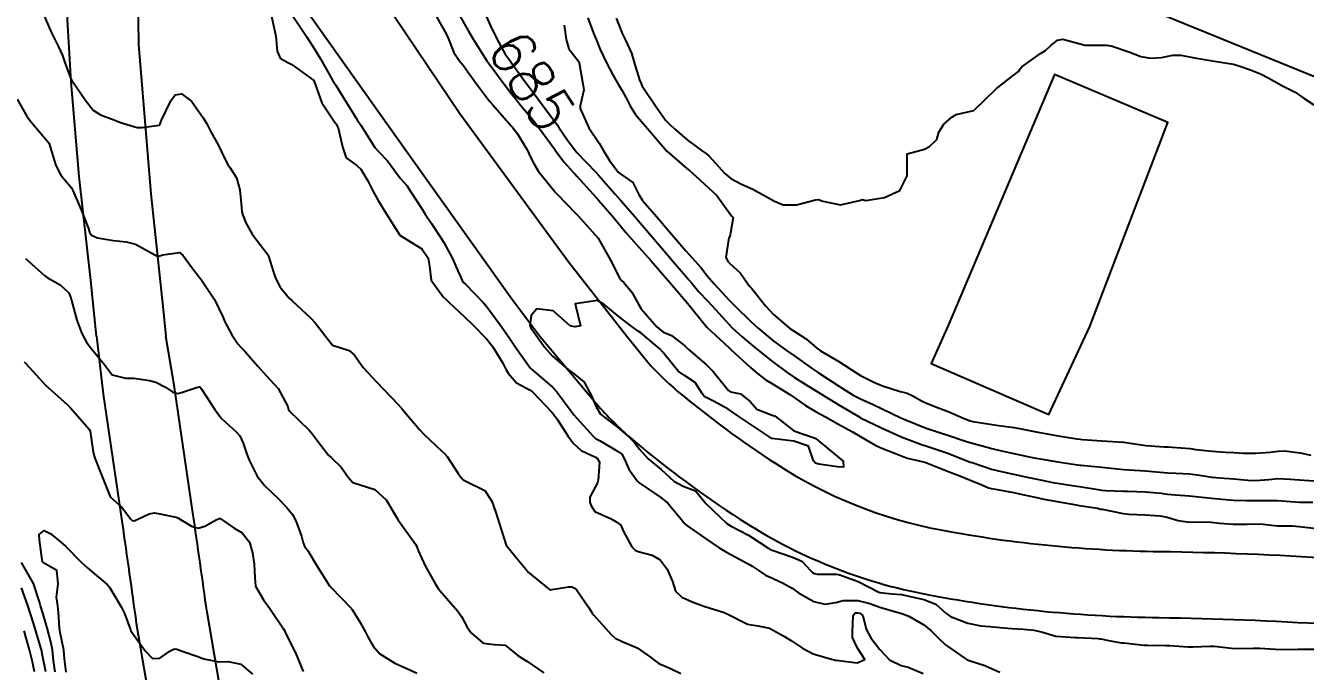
# Model space of a CAD drawing. Header units: metres. Extents: x 298520 to 308411, y 7433745 to 7450750.
# Drawn here: x 300842.3 to 300958.6, y 7447719.5 to 7447778.2 of the extents above; entities that cross this region are included whole.
import ezdxf
from ezdxf.enums import TextEntityAlignment as Align

# ---------------------------------------------------------------- set-up
doc = ezdxf.new("R2010")
doc.units = ezdxf.units.M
doc.header["$LTSCALE"] = 10
doc.linetypes.add('CONTINUO', pattern=[0])
for name, color, linetype in [('Cotas', 45, 'Continuous'), ('Curvas de Nivel 1m', 11, 'Continuous'), ('Curvas de Nivel 5m', 15, 'Continuous'), ('Edificações', 30, 'Continuous'), ('TEXTO', 45, 'Continuous'), ('Vias Primárias', 230, 'Continuous')]:
    doc.layers.add(name, color=color, linetype=linetype)
doc.styles.add('Style-STANDARD', font='STANDARD.shx')

msp = doc.modelspace()

# ---------------------------------------------------------------- linework, layer by layer
at = {"layer": 'Curvas de Nivel 1m', "flags": 128}
for points, elevation in [([(300864.64, 7447779.17), (300865.08, 7447777.22), (300865.19, 7447775.87), (300865.48, 7447775.22), (300866.17, 7447774.84), (300866.53, 7447774.65), (300868.51, 7447773.18), (300869.25, 7447771.17), (300870.46, 7447769.35), (300870.54, 7447769.24), (300870.59, 7447769.16), (300870.72, 7447768.9), (300871.14, 7447767.15), (300871.45, 7447766.17), (300872.42, 7447765.48), (300872.8, 7447765.13), (300873.44, 7447764.08), (300873.92, 7447763.11), (300874.38, 7447762.28), (300875.09, 7447761.1), (300876.34, 7447759.15), (300876.37, 7447759.12), (300876.42, 7447759.09), (300878.33, 7447757.89), (300878.9, 7447757.05), (300879.03, 7447756.33), (300879.17, 7447755.05), (300880.28, 7447753.54), (300880.54, 7447753.3), (300880.83, 7447753.03), (300882.25, 7447751.69), (300882.96, 7447751), (300884.23, 7447749.7), (300884.78, 7447748.98), (300885.68, 7447747.5), (300885.97, 7447746.97), (300886.19, 7447746.59), (300886.95, 7447745.73), (300888.17, 7447745.05), (300888.35, 7447744.94), (300890.15, 7447743.05), (300890.27, 7447742.92), (300890.63, 7447742.43), (300891.59, 7447740.91), (300892.12, 7447740.22), (300892.81, 7447739.59), (300894.1, 7447738.96), (300894.25, 7447738.87), (300894.46, 7447738.51), (300894.34, 7447736.87), (300894.3, 7447736.65), (300894.07, 7447736.23), (300893.61, 7447735.33), (300893.61, 7447734.88), (300893.71, 7447734.54), (300894.04, 7447734.03), (300895.53, 7447733.36), (300896.04, 7447733.07), (300896.17, 7447732.98), (300896.38, 7447732.84), (300896.65, 7447732.21), (300897.4, 7447730.83), (300897.7, 7447730.53), (300898, 7447730.39), (300899.27, 7447730.08), (300899.99, 7447729.63), (300900.62, 7447728.79), (300901.1, 7447727.66), (300901.37, 7447726.79), (300901.95, 7447726.25), (300902.88, 7447725.83), (300903.94, 7447725.44), (300905.81, 7447724.86), (300905.93, 7447724.81), (300906.07, 7447724.73), (300907.92, 7447723.8), (300908.87, 7447723.64), (300909.92, 7447723.44), (300911.29, 7447722.67), (300911.91, 7447722.28), (300912.92, 7447721.62), (300913.89, 7447721.11), (300915.54, 7447720.61), (300915.82, 7447720.55), (300915.88, 7447720.54), (300915.97, 7447720.52), (300917.88, 7447720.29), (300918.58, 7447720.58), (300917.9, 7447721.62), (300917.47, 7447722.59), (300917.45, 7447723.06), (300917.52, 7447724.59), (300917.71, 7447724.82), (300917.94, 7447724.84), (300918.13, 7447724.79), (300918.4, 7447724.58), (300918.7, 7447723.35), (300919.11, 7447722.57), (300919.9, 7447721.52), (300920.82, 7447720.55), (300921.88, 7447720.04), (300922.53, 7447719.88), (300923.87, 7447719.33)], 689), ([(300866.58, 7447779.09), (300867.86, 7447777.19), (300868.54, 7447776.1), (300869.12, 7447775.17), (300869.92, 7447773.77), (300870.26, 7447773.16), (300870.51, 7447772.76), (300871.52, 7447771.14), (300871.89, 7447770.55), (300872.47, 7447769.63), (300872.78, 7447769.13), (300873.36, 7447768.21), (300874.08, 7447767.11), (300874.43, 7447766.7), (300875.21, 7447765.89), (300875.78, 7447765.1), (300876.4, 7447764.29), (300876.96, 7447763.64), (300877.35, 7447763.08), (300878.37, 7447761.49), (300878.65, 7447761.06), (300879.21, 7447760.2), (300879.97, 7447759.04), (300880.33, 7447758.47), (300881.11, 7447757.03), (300881.47, 7447756.18), (300882, 7447755.01), (300882.13, 7447754.85), (300882.29, 7447754.69), (300883.94, 7447752.99), (300884.27, 7447752.61), (300885.46, 7447750.98), (300886.23, 7447749.88), (300886.59, 7447749.33), (300886.83, 7447748.96), (300888.19, 7447747.08), (300888.32, 7447746.94), (300890.18, 7447745.37), (300890.6, 7447744.92), (300891.89, 7447743.16), (300892.08, 7447742.9), (300892.15, 7447742.82), (300893.89, 7447740.87), (300894.01, 7447740.76), (300894.12, 7447740.68), (300894.54, 7447740.45), (300896.11, 7447739.52), (300896.49, 7447739.23), (300896.71, 7447738.84), (300897.14, 7447737.89), (300897.89, 7447736.82), (300898.08, 7447736.63), (300898.62, 7447736.26), (300900.06, 7447735.32), (300900.67, 7447734.79), (300902.04, 7447733.14), (300902.21, 7447732.95), (300902.42, 7447732.77), (300904.02, 7447731.63), (300905.35, 7447730.74), (300906, 7447730.35), (300906.79, 7447729.92), (300907.99, 7447729.28), (300908.35, 7447729.07), (300908.9, 7447728.7), (300909.55, 7447728.26), (300909.98, 7447728.07), (300911.09, 7447727.55), (300911.97, 7447727.06), (300912.21, 7447726.9), (300912.55, 7447726.65), (300913.95, 7447725.85), (300914.96, 7447725.61), (300915.95, 7447725.76), (300916.61, 7447725.94), (300917.95, 7447725.94), (300919.03, 7447725.66), (300919.94, 7447725.34), (300921.62, 7447724.86), (300921.94, 7447724.78), (300922.59, 7447724.53), (300923.93, 7447723.74), (300924.6, 7447723.19), (300925.3, 7447722.5), (300925.9, 7447721.93), (300927.69, 7447720.67), (300927.88, 7447720.56), (300928.16, 7447720.47), (300929.47, 7447720.04), (300929.88, 7447719.87), (300930.85, 7447719.45)], 688), ([(300879.65, 7447779.05), (300880.56, 7447777.42), (300880.72, 7447777.04), (300881.25, 7447775.73), (300881.72, 7447775.02), (300882.08, 7447774.57), (300882.52, 7447773.98), (300883.21, 7447773), (300884.49, 7447771.32), (300884.77, 7447770.99), (300886.46, 7447769.06), (300886.5, 7447769.01), (300886.54, 7447768.97), (300886.96, 7447768.45), (300887.87, 7447766.95), (300888.06, 7447766.57), (300888.42, 7447765.8), (300888.94, 7447764.93), (300890.39, 7447763.13), (300890.49, 7447763.01), (300890.57, 7447762.92), (300892.37, 7447761.08), (300892.54, 7447760.89), (300894.34, 7447758.87), (300895.48, 7447756.86), (300896.3, 7447755.25), (300896.48, 7447755.03), (300896.7, 7447754.84), (300897.41, 7447753.96), (300898.04, 7447752.82), (300898.27, 7447752.45), (300899.68, 7447750.81), (300900.24, 7447750.37), (300901.02, 7447750.01), (300902.23, 7447749.08), (300902.37, 7447748.93), (300902.53, 7447748.78), (300904.2, 7447747.35), (300904.8, 7447746.74), (300906.18, 7447745.02), (300906.37, 7447744.92), (300907.27, 7447744.72), (300908.17, 7447744.04), (300908.78, 7447743.32), (300910.15, 7447742.8), (300910.44, 7447742.68), (300912.13, 7447741.37), (300914.06, 7447740.69), (300914.12, 7447740.66), (300914.17, 7447740.63), (300916.11, 7447739.02), (300916.61, 7447738.6), (300916.65, 7447738.05), (300916.1, 7447738.09), (300914.39, 7447738.33), (300914.1, 7447738.43), (300913.93, 7447738.63), (300913.46, 7447739.98), (300912.12, 7447740.42), (300910.12, 7447740.68), (300908.14, 7447741.99), (300907.04, 7447742.72), (300906.16, 7447743.34), (300904.89, 7447744.02), (300904.17, 7447744.4), (300903.96, 7447744.54), (300903.81, 7447744.76), (300903.18, 7447745.76), (300902.19, 7447746.38), (300901.62, 7447746.79), (300900.22, 7447748.5), (300899.96, 7447748.8), (300898.24, 7447750.28), (300897.91, 7447750.49), (300897.4, 7447750.83), (300896.26, 7447751.72), (300894.88, 7447752.86), (300894.28, 7447753.21), (300892.27, 7447752.9), (300892.74, 7447750.89), (300892.24, 7447750.8), (300891.82, 7447750.9), (300890.26, 7447752.25), (300888.77, 7447752.44), (300888.26, 7447751.84), (300888.15, 7447750.94), (300888.17, 7447750.87), (300888.24, 7447750.72), (300889.51, 7447748.93), (300890.21, 7447748.16), (300891.65, 7447746.91), (300892.19, 7447746.52), (300893.07, 7447745.78), (300893.58, 7447744.88), (300893.77, 7447744.48), (300894.16, 7447743.54), (300894.57, 7447742.87), (300896.13, 7447741.65), (300897.11, 7447740.84), (300897.61, 7447740.32), (300898.11, 7447739.7), (300898.91, 7447738.81), (300900.09, 7447737.84), (300901.24, 7447736.79), (300902.07, 7447736.34), (300903.21, 7447735.91), (300904.05, 7447734.88), (300904.13, 7447734.75), (300906.03, 7447732.93), (300906.37, 7447732.73), (300908.02, 7447731.88), (300909.85, 7447730.68), (300909.94, 7447730.62), (300910, 7447730.59), (300910.17, 7447730.51), (300912, 7447729.88), (300912.85, 7447729.51), (300913.67, 7447728.63), (300913.83, 7447728.48), (300913.98, 7447728.39), (300914.25, 7447728.35), (300915.98, 7447728.33), (300916.31, 7447728.28), (300917.97, 7447727.66), (300919.78, 7447726.74), (300919.95, 7447726.66), (300921.04, 7447726.55), (300921.95, 7447726.48), (300922.02, 7447726.47), (300923.95, 7447726.05), (300925.04, 7447725.6), (300925.94, 7447724.8), (300926.35, 7447724.49), (300927.93, 7447723.9), (300929.13, 7447723.66), (300929.92, 7447723.58), (300930.87, 7447723.49), (300931.92, 7447723.39), (300933, 7447723.33), (300933.92, 7447723.25), (300934.63, 7447723.1), (300935.92, 7447722.71), (300937.69, 7447722.58), (300937.92, 7447722.58), (300939.77, 7447722.48), (300939.91, 7447722.47), (300940.04, 7447722.45), (300940.71, 7447722.32), (300941.91, 7447722.11), (300942.12, 7447722.09), (300943.91, 7447721.9), (300944.3, 7447721.88), (300945.91, 7447721.87), (300946.3, 7447721.85), (300947.91, 7447721.75), (300948.4, 7447721.73), (300949.91, 7447721.81), (300950.3, 7447721.81), (300951.9, 7447721.61), (300952.5, 7447721.58), (300953.9, 7447721.63), (300954.43, 7447721.63), (300955.9, 7447721.54), (300956.52, 7447721.51), (300957.9, 7447721.53), (300958.49, 7447721.52), (300959.9, 7447721.53)], 687), ([(300881.81, 7447779.02), (300882.56, 7447777.66), (300882.97, 7447777.01), (300883.73, 7447775.81), (300884.25, 7447774.99), (300884.53, 7447774.58), (300885.71, 7447772.98), (300886.49, 7447771.98), (300886.94, 7447771.42), (300887.3, 7447770.96), (300887.83, 7447770.31), (300888.47, 7447769.55), (300888.94, 7447768.94), (300890.36, 7447767), (300890.41, 7447766.92), (300890.43, 7447766.89), (300891.28, 7447765.76), (300892.05, 7447764.9), (300892.22, 7447764.7), (300892.41, 7447764.5), (300893.89, 7447762.87), (300894.38, 7447762.32), (300895.66, 7447760.86), (300896.35, 7447760.03), (300896.88, 7447759.38), (300897.35, 7447758.83), (300898.33, 7447757.76), (300899.17, 7447756.81), (300900.3, 7447755.51), (300900.91, 7447754.79), (300902.28, 7447753.18), (300902.46, 7447752.96), (300902.63, 7447752.77), (300904.24, 7447750.77), (300904.27, 7447750.75), (300906.22, 7447748.92), (300906.32, 7447748.83), (300906.44, 7447748.73), (300908.2, 7447747.11), (300908.67, 7447746.7), (300909.53, 7447746.04), (300910.18, 7447745.63), (300911.77, 7447744.66), (300912.17, 7447744.39), (300913.19, 7447743.67), (300914.16, 7447743.08), (300915.01, 7447742.62), (300916.14, 7447742.01), (300917.47, 7447741.26), (300918.13, 7447740.88), (300918.63, 7447740.58), (300919.57, 7447740.02), (300920.12, 7447739.78), (300921.35, 7447739.31), (300922.11, 7447739), (300922.45, 7447738.88), (300924.02, 7447738.51), (300924.1, 7447738.49), (300924.13, 7447738.48), (300926.09, 7447737.71), (300927.36, 7447737.2), (300928.08, 7447736.92), (300929.21, 7447736.45), (300929.8, 7447736.17), (300930.07, 7447736.12), (300930.44, 7447736.06), (300932.07, 7447735.75), (300932.9, 7447735.58), (300934.06, 7447735.33), (300934.83, 7447735.16), (300936.06, 7447734.93), (300937.78, 7447734.63), (300938.06, 7447734.59), (300938.26, 7447734.56), (300939.7, 7447734.33), (300939.99, 7447734.26), (300940.05, 7447734.25), (300940.13, 7447734.24), (300942.05, 7447733.85), (300942.55, 7447733.79), (300944.05, 7447733.74), (300945.42, 7447733.63), (300946.05, 7447733.52), (300947.05, 7447733.23), (300948.04, 7447733.05), (300949.17, 7447733.09), (300950.04, 7447733.07), (300950.82, 7447732.98), (300952.04, 7447732.89), (300953.32, 7447732.89), (300954.04, 7447732.91), (300954.76, 7447732.87), (300956.03, 7447732.74), (300957.43, 7447732.72), (300958.03, 7447732.68), (300959.62, 7447732.5)], 686), ([(300891.26, 7447778.22), (300891.44, 7447776.91), (300891.7, 7447776.06), (300892.53, 7447774.98), (300892.59, 7447774.89), (300892.63, 7447774.8), (300892.97, 7447772.89), (300893.06, 7447772.33), (300892.73, 7447770.89), (300892.72, 7447770.64), (300893.5, 7447768.88), (300894.44, 7447767.51), (300894.8, 7447766.87), (300895.37, 7447765.91), (300896.18, 7447764.85), (300896.41, 7447764.67), (300897.5, 7447763.93), (300898.06, 7447762.82), (300898.38, 7447762.29), (300899.67, 7447760.81), (300900.36, 7447760.01), (300901.41, 7447758.79), (300902.33, 7447757.72), (300903.18, 7447756.77), (300903.71, 7447756.17), (300904.3, 7447755.42), (300904.85, 7447754.74), (300906.28, 7447753.21), (300906.52, 7447752.97), (300906.77, 7447752.72), (300908.25, 7447751.27), (300908.88, 7447750.69), (300910.23, 7447749.58), (300911.47, 7447748.67), (300912.22, 7447748.14), (300913.83, 7447747), (300914.19, 7447746.75), (300914.38, 7447746.63), (300916.18, 7447745.45), (300917.52, 7447744.6), (300918.17, 7447744.26), (300919.35, 7447743.76), (300920.16, 7447743.37), (300921.84, 7447742.54), (300922.15, 7447742.41), (300922.37, 7447742.32), (300924.14, 7447741.6), (300925.46, 7447741.17), (300926.13, 7447740.97), (300927.54, 7447740.48), (300928.12, 7447740.29), (300929.58, 7447739.91), (300930.12, 7447739.76), (300931, 7447739.54), (300932.11, 7447739.31), (300933.51, 7447739), (300934.11, 7447738.88), (300934.52, 7447738.81), (300936.1, 7447738.54), (300937.3, 7447738.36), (300938.1, 7447738.25), (300938.21, 7447738.23), (300940.1, 7447738.06), (300940.38, 7447738.04), (300942.1, 7447737.85), (300942.58, 7447737.82), (300944.09, 7447737.72), (300944.71, 7447737.66), (300946.09, 7447737.55), (300946.82, 7447737.52), (300948.09, 7447737.45), (300948.99, 7447737.32), (300950.09, 7447737.14), (300951.23, 7447737.05), (300952.09, 7447737), (300953.37, 7447736.88), (300954.08, 7447736.85), (300955.27, 7447736.95), (300956.09, 7447737.03), (300957.23, 7447736.97), (300958.08, 7447736.91), (300959.36, 7447736.82)], 684), ([(300893.42, 7447778.88), (300893.94, 7447777.5), (300894.19, 7447776.87), (300894.54, 7447776.02), (300895.08, 7447774.86), (300895.72, 7447773.65), (300896.18, 7447772.85), (300896.5, 7447772.3), (300897.01, 7447771.37), (300897.28, 7447770.84), (300897.74, 7447770.09), (300898.47, 7447769.25), (300898.85, 7447768.82), (300900.44, 7447766.94), (300900.57, 7447766.8), (300902.42, 7447765.2), (300902.65, 7447765.01), (300902.92, 7447764.77), (300904.39, 7447763.43), (300905.13, 7447762.74), (300906.37, 7447761.01), (300906.5, 7447760.86), (300906.62, 7447760.73), (300906.35, 7447759.18), (300906.23, 7447758.85), (300906.18, 7447758.73), (300905.96, 7447757.1), (300906.17, 7447756.73), (300906.31, 7447756.58), (300907.27, 7447755.68), (300907.95, 7447754.71), (300908.11, 7447754.52), (300908.29, 7447754.32), (300909.58, 7447752.69), (300910.26, 7447751.97), (300911.78, 7447750.66), (300912.24, 7447750.36), (300913.28, 7447749.69), (300914.23, 7447748.88), (300914.56, 7447748.63), (300916.21, 7447747.67), (300917.85, 7447746.59), (300918.19, 7447746.39), (300919.39, 7447745.78), (300920.18, 7447745.44), (300921.79, 7447744.93), (300922.18, 7447744.85), (300922.42, 7447744.78), (300922.93, 7447744.53), (300923.74, 7447744.09), (300924.17, 7447743.87), (300925.18, 7447743.48), (300926.16, 7447743.11), (300927.61, 7447742.48), (300928.15, 7447742.27), (300928.4, 7447742.22), (300930.15, 7447741.94), (300930.73, 7447741.85), (300932.14, 7447741.65), (300933.08, 7447741.47), (300934.14, 7447741.26), (300935.49, 7447741.02), (300936.13, 7447740.91), (300937.84, 7447740.64), (300938.13, 7447740.59), (300938.34, 7447740.57), (300940.12, 7447740.45), (300942.09, 7447740.33), (300942.12, 7447740.33), (300942.29, 7447740.3), (300944.12, 7447740.04), (300945.78, 7447739.91), (300946.12, 7447739.9), (300946.49, 7447739.88), (300948.12, 7447739.75), (300948.66, 7447739.68), (300950.12, 7447739.5), (300951.35, 7447739.43), (300952.11, 7447739.38), (300952.95, 7447739.33), (300954.11, 7447739.33), (300955.4, 7447739.42), (300956.12, 7447739.51), (300956.71, 7447739.54), (300958.12, 7447739.35), (300959.08, 7447739.14)], 683), ([(300895.99, 7447778.86), (300896.56, 7447777.39), (300896.83, 7447776.85), (300897.37, 7447775.67), (300897.61, 7447774.83), (300898.1, 7447773.24), (300898.28, 7447772.82), (300898.36, 7447772.68), (300898.5, 7447772.45), (300899.61, 7447770.81), (300900.47, 7447769.58), (300900.85, 7447769.18), (300901.29, 7447768.79), (300902.45, 7447767.81), (300903.83, 7447766.76), (300904.19, 7447766.52), (300904.43, 7447766.31), (300905.85, 7447764.74), (300906.41, 7447764.29), (300907.36, 7447763.76), (300908.39, 7447763.33), (300909.57, 7447762.69), (300910.38, 7447762.22), (300911.15, 7447761.9), (300912.38, 7447761.89), (300914.09, 7447762.34), (300914.38, 7447762.39), (300914.77, 7447762.24), (300916.38, 7447761.9), (300918.1, 7447762.3), (300918.38, 7447762.37), (300918.66, 7447762.29), (300920.38, 7447762.56), (300921.75, 7447763.19), (300922.41, 7447764.54), (300922.43, 7447766.54), (300924, 7447766.96), (300924.44, 7447767.19), (300925.12, 7447767.84), (300925.31, 7447768.5), (300925.76, 7447769.21), (300926.48, 7447769.86), (300926.88, 7447770.09), (300928.48, 7447770.47), (300930.5, 7447772.44), (300931.63, 7447773.32), (300932.53, 7447774), (300932.7, 7447774.25), (300932.84, 7447774.42), (300934.55, 7447775.63), (300935, 7447775.93), (300935.49, 7447776.38), (300936.07, 7447776.87), (300936.56, 7447776.94), (300938.48, 7447776.43), (300938.55, 7447776.41), (300938.62, 7447776.41), (300940.55, 7447776.4), (300941.06, 7447776.31), (300942.55, 7447775.79), (300943.64, 7447775.38), (300944.54, 7447775.21), (300945.52, 7447775.28), (300946.55, 7447775.5), (300947.29, 7447775.5), (300948.54, 7447775.26), (300949.43, 7447775.1), (300950.54, 7447774.93), (300952.06, 7447774.66), (300952.54, 7447774.53), (300953.6, 7447774.17), (300954.53, 7447773.79), (300955.28, 7447773.39), (300956.51, 7447772.71), (300957.66, 7447772.12), (300958.5, 7447771.55), (300959.38, 7447770.98)], 682), ([(300841.57, 7447771.5), (300842.47, 7447769.89), (300842.78, 7447769.49), (300844.43, 7447767.56), (300844.47, 7447767.47), (300844.92, 7447765.96), (300845.09, 7447765.46), (300845.53, 7447764.58), (300846.39, 7447763.6), (300846.51, 7447763.44), (300846.62, 7447763.21), (300847.4, 7447761.43), (300848.04, 7447759.73), (300848.15, 7447759.42), (300848.34, 7447759.13), (300848.87, 7447758.89), (300850.34, 7447758.65), (300851.49, 7447758.54), (300852.33, 7447758.32), (300854.09, 7447757.35), (300854.32, 7447757.22), (300854.45, 7447757.22), (300854.81, 7447757.34), (300856.33, 7447757.57), (300856.62, 7447757.32), (300857.43, 7447756.19), (300858.13, 7447755.3), (300858.29, 7447755.1), (300859.5, 7447753.29), (300860.25, 7447751.72), (300860.44, 7447751.28), (300861.06, 7447750.09), (300861.63, 7447749.26), (300861.91, 7447748.94), (300862.22, 7447748.62), (300863.44, 7447747.24), (300864.19, 7447746.38), (300865.27, 7447745.22), (300866.16, 7447743.57), (300866.22, 7447743.28), (300866.26, 7447743.21), (300868.13, 7447741.38), (300868.3, 7447741.18), (300868.95, 7447740.34), (300869.87, 7447739.16), (300870.1, 7447738.94), (300871, 7447738.06), (300871.63, 7447737.14), (300872.08, 7447736.68), (300872.74, 7447736.46), (300874.07, 7447736.02), (300875.09, 7447735.1), (300876.04, 7447733.52), (300876.2, 7447733.25), (300876.31, 7447733.09), (300877.07, 7447732.02), (300877.75, 7447731.06), (300877.84, 7447730.9), (300878, 7447730.5), (300878.67, 7447729.05), (300879.59, 7447727.43), (300879.83, 7447727.04), (300879.96, 7447726.87), (300881.59, 7447725.02), (300881.93, 7447724.49), (300882.44, 7447723.53), (300882.82, 7447723.01), (300883.9, 7447722.08), (300884.93, 7447721.95), (300885.9, 7447721.9), (300887.07, 7447720.95), (300887.56, 7447720.63), (300887.88, 7447720.45), (300889.42, 7447719.37)], 691), ([(300842.32, 7447757.02), (300844.05, 7447755.47), (300844.29, 7447755.29), (300845.47, 7447754.64), (300846.28, 7447753.89), (300846.46, 7447753.44), (300846.52, 7447753.19), (300846.99, 7447751.43), (300847.45, 7447750.21), (300847.87, 7447749.42), (300848.22, 7447748.97), (300849.47, 7447747.41), (300850.19, 7447746.46), (300851.43, 7447746.14), (300852.18, 7447746.15), (300853.6, 7447745.94), (300854.18, 7447745.78), (300855.05, 7447745.34), (300855.73, 7447744.89), (300856.17, 7447744.75), (300856.6, 7447744.88), (300857.86, 7447745.3), (300858.11, 7447745.37), (300858.17, 7447745.36), (300858.23, 7447745.3), (300858.34, 7447745.13), (300859.52, 7447743.29), (300860.14, 7447742.47), (300861.48, 7447741.26), (300861.79, 7447740.92), (300862.11, 7447740.24), (300862.45, 7447739.25), (300862.66, 7447738.69), (300863.39, 7447737.24), (300864.07, 7447736.37), (300865.29, 7447735.22), (300866.05, 7447734.44), (300866.59, 7447733.75), (300866.9, 7447733.2), (300867.4, 7447731.8), (300867.55, 7447731.19), (300867.69, 7447730.87), (300868, 7447730.42), (300868.78, 7447729.17), (300869.96, 7447727.29), (300870.01, 7447727.21), (300870.06, 7447727.16), (300871.93, 7447725.24), (300872.01, 7447725.14), (300872.74, 7447723.94), (300873.18, 7447723.12), (300873.43, 7447722.64), (300873.9, 7447721.79), (300874.51, 7447721.1), (300875.88, 7447720.25), (300877.31, 7447719.63), (300877.87, 7447719.35)], 692), ([(300842.2, 7447747.64), (300842.36, 7447747.49), (300844.17, 7447745.47), (300845.25, 7447744.54), (300846.16, 7447743.72), (300846.42, 7447743.44), (300848.12, 7447741.52), (300848.18, 7447741.42), (300848.21, 7447741.33), (300848.49, 7447739.42), (300848.63, 7447738.88), (300849.19, 7447737.41), (300849.98, 7447735.47), (300850.01, 7447735.4), (300850.05, 7447735.34), (300851.07, 7447734.42), (300851.88, 7447733.37), (300851.95, 7447733.29), (300852.03, 7447733.21), (300852.2, 7447733.2), (300852.6, 7447733.36), (300853.57, 7447733.82), (300854.04, 7447733.92), (300854.52, 7447733.82), (300856.03, 7447733.51), (300856.17, 7447733.46), (300856.42, 7447733.32), (300857.42, 7447732.7), (300858.03, 7447732.51), (300858.62, 7447732.7), (300859.64, 7447733.28), (300859.91, 7447733.41), (300860.03, 7447733.4), (300860.11, 7447733.36), (300860.19, 7447733.28), (300861.28, 7447732.52), (300862.02, 7447732.09), (300862.67, 7447731.24), (300862.94, 7447730.29), (300863.1, 7447729.24), (300863.16, 7447728.05), (300863.23, 7447727.24), (300863.94, 7447726), (300864.53, 7447725.22), (300865.76, 7447723.37), (300865.85, 7447723.21), (300865.91, 7447723.07), (300866.54, 7447721.84), (300866.85, 7447721.2), (300867.56, 7447719.49)], 693), ([(300846.02, 7447719.45), (300845.88, 7447720.66), (300845.8, 7447721.44), (300845.49, 7447723.03), (300845.43, 7447723.45), (300845.34, 7447724.86), (300845.26, 7447725.45), (300845.15, 7447726.24), (300845.29, 7447727.45), (300845.19, 7447728.67), (300843.98, 7447729.36), (300843.88, 7447729.47), (300843.83, 7447729.63), (300843.61, 7447731.47), (300843.56, 7447731.94), (300844.02, 7447732.3), (300844.57, 7447732.02), (300845.3, 7447731.45), (300846, 7447730.85), (300847.39, 7447729.43), (300847.98, 7447728.88), (300849.76, 7447727.4), (300849.96, 7447727.15), (300851.02, 7447725.38), (300851.31, 7447724.76), (300851.83, 7447723.37), (300851.86, 7447723.31), (300851.91, 7447723.18), (300853.21, 7447721.36), (300853.88, 7447720.69), (300854.53, 7447720.7), (300855.44, 7447721.33), (300855.71, 7447721.51), (300855.9, 7447721.55), (300856.09, 7447721.52), (300856.65, 7447721.32), (300857.89, 7447720.88), (300858.52, 7447720.66), (300859.88, 7447720.39), (300860.73, 7447720.41), (300861.88, 7447720.16), (300862.94, 7447719.24)], 694), ([(300845.02, 7447719.46), (300844.88, 7447720.46), (300844.78, 7447721.46), (300844.63, 7447722.19), (300844.29, 7447723.46), (300844.21, 7447723.76), (300843.93, 7447724.71), (300843.68, 7447725.47), (300843.59, 7447725.82), (300843.05, 7447727.48), (300841.98, 7447729.4)], 693), ([(300844.17, 7447719.47), (300843.89, 7447720.96), (300843.77, 7447721.47), (300843.72, 7447721.64), (300843.17, 7447723.48), (300842.85, 7447724.56), (300842.55, 7447725.48), (300841.96, 7447727.1)], 692), ([(300843.16, 7447719.48), (300842.98, 7447720.38), (300842.68, 7447721.48), (300842.2, 7447723.2)], 691)]:
    msp.add_lwpolyline(points, dxfattribs=dict(at, elevation=elevation))
at = {"layer": 'Curvas de Nivel 5m', "flags": 128}
for points, elevation in [([(300843.85, 7447779.48), (300844.56, 7447777.8), (300844.71, 7447777.47), (300845.34, 7447776.26), (300845.7, 7447775.45), (300845.91, 7447774.83), (300846.41, 7447773.44), (300846.51, 7447773.24), (300847.75, 7447771.43), (300848.47, 7447770.51), (300849.14, 7447770.08), (300850.46, 7447769.59), (300850.96, 7447769.39), (300852.46, 7447768.93), (300852.92, 7447768.91), (300854.46, 7447769.14), (300854.55, 7447769.26), (300854.59, 7447769.35), (300854.7, 7447769.58), (300855.54, 7447771.33), (300855.93, 7447771.89), (300856.49, 7447771.99), (300857.42, 7447771.31), (300858.47, 7447769.8), (300858.76, 7447769.3), (300859.15, 7447768.59), (300859.85, 7447767.29), (300860.42, 7447766.14), (300860.71, 7447765.57), (300860.92, 7447765.27), (300861.5, 7447764.36), (300861.81, 7447763.26), (300861.94, 7447761.68), (300861.98, 7447761.26), (300862.06, 7447760.95), (300862.35, 7447760.25), (300862.93, 7447759.24), (300864.32, 7447757.42), (300864.42, 7447757.23), (300864.85, 7447755.77), (300865.03, 7447755.22), (300865.47, 7447754.4), (300866.28, 7447753.43), (300866.52, 7447753.2), (300868.25, 7447751.61), (300868.65, 7447751.18), (300870.22, 7447749.16), (300871.73, 7447748.65), (300872.21, 7447748.23), (300873.02, 7447747.12), (300874.18, 7447745.83), (300874.9, 7447745.1), (300876.16, 7447743.77), (300876.48, 7447743.41), (300876.77, 7447743.08), (300878.13, 7447741.49), (300878.53, 7447741.06), (300880.11, 7447739.54), (300880.38, 7447739.31), (300880.64, 7447739.03), (300881.63, 7447737.48), (300881.97, 7447737.02), (300882.08, 7447736.92), (300882.27, 7447736.82), (300884.07, 7447735.94), (300884.68, 7447734.98), (300885.07, 7447733.95), (300885.35, 7447732.98), (300886, 7447730.97), (300886.89, 7447729.86), (300887.67, 7447728.94), (300887.8, 7447728.76), (300887.98, 7447728.53), (300889.96, 7447726.92), (300891.67, 7447727.2), (300891.97, 7447727.19), (300892.18, 7447727.11), (300892.41, 7447726.89), (300893.47, 7447725.34), (300893.78, 7447724.87), (300893.84, 7447724.78), (300893.93, 7447724.65), (300895.54, 7447722.85), (300895.91, 7447722.54), (300896.53, 7447722.22), (300897.9, 7447721.64), (300899.12, 7447720.81), (300899.54, 7447720.46), (300899.88, 7447720.23), (300900.87, 7447719.79), (300901.87, 7447719.33)], 690), ([(300884.21, 7447778.99), (300884.57, 7447778.17), (300885.14, 7447776.98), (300885.92, 7447775.59), (300886.35, 7447774.97), (300886.53, 7447774.72), (300887.8, 7447772.95), (300888.11, 7447772.55), (300888.49, 7447772.06), (300889.32, 7447770.93), (300890.47, 7447769.38), (300890.66, 7447769.12), (300890.79, 7447768.92), (300891.57, 7447767.78), (300892.23, 7447766.89), (300892.32, 7447766.78), (300892.43, 7447766.66), (300894.13, 7447764.87), (300894.41, 7447764.56), (300895.91, 7447762.85), (300896.38, 7447762.32), (300897.69, 7447760.83), (300898, 7447760.47), (300898.36, 7447760.04), (300899.41, 7447758.81), (300900.33, 7447757.75), (300901.14, 7447756.79), (300902.3, 7447755.44), (300902.6, 7447755.08), (300902.86, 7447754.77), (300903.51, 7447753.99), (300904.28, 7447753.17), (300904.67, 7447752.75), (300906.25, 7447751.02), (300906.54, 7447750.73), (300907.44, 7447749.91), (300908.23, 7447749.24), (300908.9, 7447748.69), (300910.21, 7447747.64), (300911.51, 7447746.67), (300912.19, 7447746.21), (300913.15, 7447745.61), (300914.18, 7447744.98), (300914.74, 7447744.62), (300916.16, 7447743.74), (300918.12, 7447742.59), (300918.15, 7447742.57), (300918.19, 7447742.55), (300920.14, 7447741.6), (300921.82, 7447740.85), (300922.13, 7447740.73), (300922.61, 7447740.53), (300923.72, 7447740.12), (300924.12, 7447739.99), (300924.85, 7447739.76), (300926.11, 7447739.32), (300927.99, 7447738.58), (300928.1, 7447738.54), (300928.16, 7447738.52), (300928.32, 7447738.47), (300930.09, 7447737.88), (300930.83, 7447737.7), (300932.09, 7447737.44), (300933.33, 7447737.16), (300934.08, 7447736.99), (300935.8, 7447736.65), (300936.08, 7447736.6), (300937.81, 7447736.35), (300938.07, 7447736.31), (300939.76, 7447736.02), (300940.07, 7447735.97), (300940.45, 7447735.93), (300942.07, 7447735.87), (300942.5, 7447735.87), (300944.07, 7447735.83), (300945.5, 7447735.69), (300946.07, 7447735.62), (300946.77, 7447735.54), (300948.07, 7447735.45), (300948.91, 7447735.38), (300950.06, 7447735.25), (300951.01, 7447735.15), (300952.06, 7447735.06), (300953.2, 7447735.03), (300954.06, 7447735.02), (300954.94, 7447735.02), (300956.06, 7447735.02), (300957.25, 7447734.93), (300958.06, 7447734.88), (300959.27, 7447734.89)], 685)]:
    msp.add_lwpolyline(points, dxfattribs=dict(at, elevation=elevation))
at = {"layer": 'Edificações'}
msp.add_lwpolyline([(300939.03, 7447750.83), (300946.09, 7447769.38), (300935.8, 7447773.75), (300926.15, 7447750.93), (300924.59, 7447747.47), (300935.3, 7447742.86)], close=True, dxfattribs=at)
at = {"layer": 'TEXTO', "linetype": 'CONTINUO'}
msp.add_polyline3d([(300824.83, 7447828.37, 0), (301051.61, 7447736.02, 0)], dxfattribs=at)
at = {"layer": 'Vias Primárias'}
for points in [[(300794.85, 7447839.83, 0.050703), (300801.63, 7447834.4, 0.107251), (300813.6, 7447829.89, 0.083979), (300825.35, 7447830.14), (300831.29, 7447831.27, -0.402617), (300840.48, 7447827.62), (300842.44, 7447823.32), (300844.11, 7447820.23), (300851.03, 7447811.77), (300859.45, 7447801.62), (300865.03, 7447794.37), (300872.98, 7447783.32), (300881.79, 7447770.18), (300891.7, 7447756.69), (300896.95, 7447749.95), (300898.87, 7447747.59, 0.037254), (300901.54, 7447744.98, 0.030364), (300910.48, 7447738.38, 0.097742), (300925.49, 7447732.36, 0.022569), (300935.55, 7447730.93, 0.020903), (300945.4, 7447730.4, -0.013578), (300961.21, 7447729.77, 0.089546)], [(300852.53, 7447780.95, -0.714514), (300863.69, 7447785.42), (300867.58, 7447779.93), (300876.95, 7447766.78), (300886.51, 7447753.35), (300889.05, 7447749.95), (300894.38, 7447743.61, 0.037254), (300897.69, 7447740.38, 0.030364), (300907.21, 7447733.34, 0.097742), (300924.38, 7447726.46, 0.022569), (300934.97, 7447724.96, 0.020903), (300945.33, 7447724.4, -0.013578), (300960.81, 7447723.78, 0.086573), (300969.87, 7447724.75), (300982.04, 7447727.12), (301007.09, 7447731.9), (301039.25, 7447738.14)], [(300848.77, 7447749.95), (300849.39, 7447744.7), (300851.11, 7447732.96, -0.001987), (300852.39, 7447723.89), (300856.99, 7447697), (300860.34, 7447676.85, 0.021721), (300861.47, 7447671.49, -0.004249), (300863.77, 7447662.19, -0.024827), (300867.09, 7447644.45, -0.019026), (300868.39, 7447631.05, 0.015045)], [(300874.44, 7447628.82), (300872.21, 7447650.25, -0.008856), (300871.67, 7447656.5, 0.009787), (300870.1, 7447663.7, 0.004249), (300867.76, 7447673.11, -0.021721), (300866.75, 7447677.92), (300863.4, 7447698.08), (300858.82, 7447724.88, 0.001964), (300857.54, 7447733.9), (300855.85, 7447745.5), (300855.08, 7447749.95)]]:
    msp.add_lwpolyline(points, format="xyb", dxfattribs=at)
for points in [[(300848.77, 7447749.95), (300848.28, 7447755.03), (300847.21, 7447764.48), (300846.49, 7447773.06), (300846.04, 7447780.8), (300845.99, 7447788.44), (300846.46, 7447796.33), (300846.63, 7447801.21)], [(300852.53, 7447780.95), (300852.6, 7447776.45), (300853.71, 7447762.89), (300854.8, 7447752.65), (300855.08, 7447749.95)]]:
    msp.add_lwpolyline(points, dxfattribs=at)

# ---------------------------------------------------------------- texts
at = {"layer": 'Cotas', "style": 'Style-STANDARD'}
msp.add_text('685', height=4, rotation=302.5909, dxfattribs=at).set_placement((300888.33, 7447773.16, 685), align=Align.MIDDLE_CENTER)

doc.saveas('drawing.dxf')
